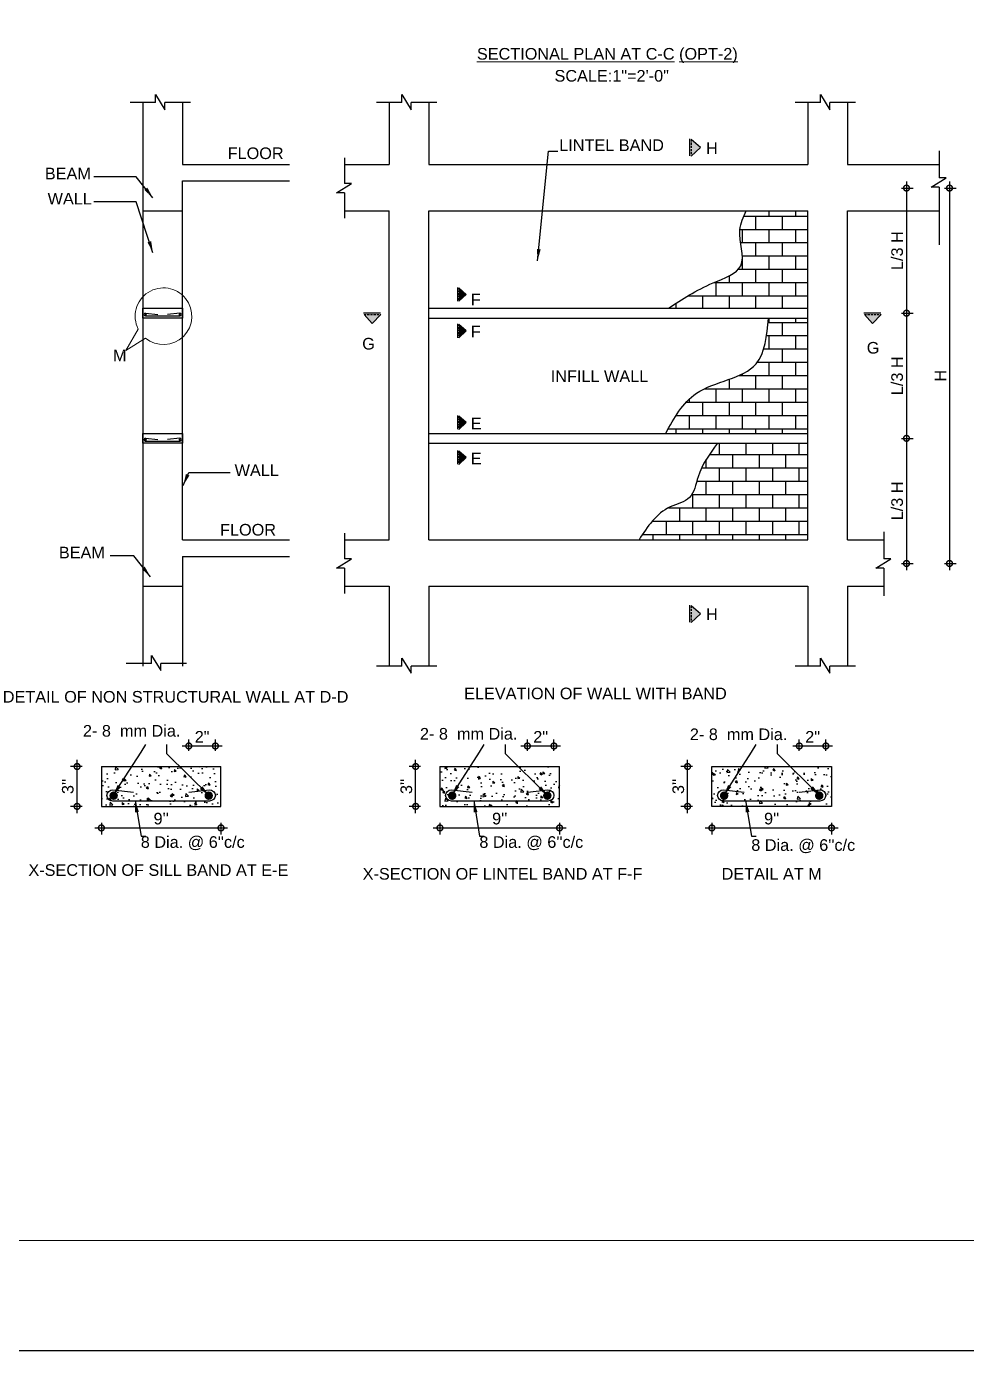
# Model space of a CAD drawing. Header units: inches. Extents: x -2812 to 9774, y -15726 to -746.
# Drawn here: x -1334 to -938, y -15726 to -15168 of the extents above; entities that cross this region are included whole.
import ezdxf

# ---------------------------------------------------------------- set-up
doc = ezdxf.new("R2010")
doc.units = ezdxf.units.IN
doc.header["$LTSCALE"] = 17
doc.header["$MEASUREMENT"] = 0
doc.linetypes.add('DASHED2', pattern=[0.375, 0.25, -0.125])
for name, color, linetype, lineweight in [('bar', 1, 'Continuous', 30), ('ELE1', 3, 'Continuous', 9), ('Rebar', 250, 'Continuous', 30), ('STIRRUPS', 4, 'Continuous', 30), ('TEXT', 231, 'Continuous', 20), ('WALL', 1, 'Continuous', 35), ('win', 12, 'Continuous', 13)]:
    doc.layers.add(name, color=color, linetype=linetype, lineweight=lineweight)
for name, color, linetype in [('Boundries', 240, 'Continuous'), ('break line', 142, 'Continuous'), ('concrete', 173, 'Continuous'), ('Dim', 1, 'Continuous'), ('earth hatch', 30, 'Continuous'), ('HATCH', 253, 'Continuous')]:
    doc.layers.add(name, color=color, linetype=linetype)
doc.styles.add('1-96', font='arial.ttf', dxfattribs={"height": 7})
doc.dimstyles.new('1-96', dxfattribs={"dimtxt": 7, "dimasz": 7, "dimexe": 4, "dimexo": 1, "dimgap": 2, "dimtad": 1, "dimdec": 0, "dimzin": 0, "dimdsep": 46, "dimlunit": 4, "dimtxsty": '1-96', "dimblk": 'DOTSMALL', "dimcen": 3, "dimdle": 4, "dimclrd": 256, "dimclre": 256, "dimclrt": 6, "dimadec": 0, "dimazin": 0, "dimtfac": 1, "dimtdec": 0, "dimtix": 1, "dimtofl": 0, "dimtmove": 1, "dimatfit": 3, "dimfxl": 3, "dimfxlon": 1, "dimtolj": 1, "dimtzin": 0, "dimlwd": -1, "dimlwe": -1, "dimarcsym": 0})
pattern_1 = [(0, (-14666.906, 4859.795), (0, 8), []), (90, (-14666.906, 4859.795), (-8, 8), [8, -8])]
pattern_2 = [(320, (-14741.764, 4907.339), (-1.255043, -14.345204), [1.5, -16.5]), (265, (-14741.764, 4907.339), (15.043843, 2.775027), [1.2, -13.2]), (10.4514, (-14741.869, 4906.143), (13.788791, -11.570188), [1.274804, -14.022842]), (316.1842, (-14737.764, 4907.339), (-3.31038, -21.34482), [2.25, -24.75]), (6.6356, (-14738.04, 4905.56), (19.482357, -18.693254), [1.912206, -21.03426]), (261.1842, (-14737.764, 4907.339), (19.482372, -18.69324), [1.8, -19.8]), (291, (-14738.764, 4905.339), (-8.052378, -11.938141), [1.5, -16.5]), (236, (-14738.764, 4905.339), (14.503001, -4.866307), [1.2, -13.2]), (341.4514, (-14739.435, 4904.344), (6.45061, -16.804453), [1.274804, -14.022842]), (307.5, (-14741.7643, 4907.339), (6.657877, -0.2431971), [0, -13.04, 0, -13.4, 0, -13.25]), (277.5, (-14741.764, 4907.339), (7.8882342, -5.2613907), [0, -7.64, 0, -12.74, 0, -5.05]), (237.5, (-14741.764, 4911.799), (-0.4510974, -10.6764487), [0, -5, 0, -15.6, 0, -20.7]), (227.5, (-14741.764, 4913.799), (2.0020996, -11.6637234), [0, -6.5, 0, -10.36, 0, -14.7])]

# ---------------------------------------------------------------- blocks, each defined once
blk = doc.blocks.new('_DotSmall')
at = {"color": 0, "const_width": 0.5}
blk.add_lwpolyline([(-0.0625, 0, 1), (0.0625, 0, 1)], format="xyb", close=True, dxfattribs=at)
blk = doc.blocks.new('TRI')
at = {"layer": 'break line'}
blk.add_hatch(color=256, dxfattribs=at).paths.add_polyline_path([(33.6, 0), (16.1, 18.5), (0, 0)])
at = {"layer": 'break line', "linetype": 'DASHED2'}
blk.add_line((0, 0), (33.6, 0), dxfattribs=at)
at = {"layer": 'break line'}
for points in [[(16.1, 18.5), (0, 0)], [(16.1, 18.5), (33.6, 0)]]:
    blk.add_lwpolyline(points, dxfattribs=at)
blk = doc.blocks.new('*D2762')
at = {"layer": 'Defpoints', "color": 0, "linetype": 'Continuous', "transparency": 16777216}
for p in [(503.07, 419.72), (488.7, 344.39), (548.16, 344.39)]:
    blk.add_point(p, dxfattribs=at)
at = {"layer": 'Dim', "transparency": 16777216}
for p, q in [((548.16, 423.72), (548.16, 340.39)), ((545.16, 419.72), (552.16, 419.72)), ((545.16, 344.39), (552.16, 344.39))]:
    blk.add_line(p, q, dxfattribs=at)
at = {"layer": 'Dim', "linetype": 'Continuous', "transparency": 16777216, "xscale": 7, "yscale": 7, "zscale": 7}
for p, rotation in [((548.16, 419.72), 90), ((548.16, 344.39), 270)]:
    blk.add_blockref('_DotSmall', p, dxfattribs=dict(at, rotation=rotation))
at = {"layer": 'Dim', "color": 6, "linetype": 'Continuous', "transparency": 16777216, "insert": (542.54, 382.05), "char_height": 7, "attachment_point": 5, "rotation": 90, "style": '1-96'}
blk.add_mtext('\\A1;L/3 H', dxfattribs=at)
blk = doc.blocks.new('*D2763')
at = {"layer": 'Defpoints', "color": 0, "linetype": 'Continuous', "transparency": 16777216}
for p in [(488.7, 344.39), (488.7, 269.05), (548.16, 269.05)]:
    blk.add_point(p, dxfattribs=at)
at = {"layer": 'Dim', "transparency": 16777216}
for p, q in [((545.16, 344.39), (552.16, 344.39)), ((548.16, 348.39), (548.16, 265.05)), ((545.16, 269.05), (552.16, 269.05))]:
    blk.add_line(p, q, dxfattribs=at)
at = {"layer": 'Dim', "linetype": 'Continuous', "transparency": 16777216, "xscale": 7, "yscale": 7, "zscale": 7}
for p, rotation in [((548.16, 344.39), 90), ((548.16, 269.05), 270)]:
    blk.add_blockref('_DotSmall', p, dxfattribs=dict(at, rotation=rotation))
at = {"layer": 'Dim', "color": 6, "linetype": 'Continuous', "transparency": 16777216, "insert": (542.54, 306.72), "char_height": 7, "attachment_point": 5, "rotation": 90, "style": '1-96'}
blk.add_mtext('\\A1;L/3 H', dxfattribs=at)
blk = doc.blocks.new('*D2764')
at = {"layer": 'Defpoints', "color": 0, "linetype": 'Continuous', "transparency": 16777216}
for p in [(488.7, 269.05), (498.98, 193.72), (548.16, 193.72)]:
    blk.add_point(p, dxfattribs=at)
at = {"layer": 'Dim', "transparency": 16777216}
for p, q in [((548.16, 273.05), (548.16, 189.72)), ((545.16, 269.05), (552.16, 269.05)), ((545.16, 193.72), (552.16, 193.72))]:
    blk.add_line(p, q, dxfattribs=at)
at = {"layer": 'Dim', "linetype": 'Continuous', "transparency": 16777216, "xscale": 7, "yscale": 7, "zscale": 7}
for p, rotation in [((548.16, 269.05), 90), ((548.16, 193.72), 270)]:
    blk.add_blockref('_DotSmall', p, dxfattribs=dict(at, rotation=rotation))
at = {"layer": 'Dim', "color": 6, "linetype": 'Continuous', "transparency": 16777216, "insert": (542.54, 231.39), "char_height": 7, "attachment_point": 5, "rotation": 90, "style": '1-96'}
blk.add_mtext('\\A1;L/3 H', dxfattribs=at)
blk = doc.blocks.new('*D2765')
at = {"layer": 'Defpoints', "color": 0, "linetype": 'Continuous', "transparency": 16777216}
for p in [(503.07, 419.72), (498.98, 193.72), (574.04, 193.72)]:
    blk.add_point(p, dxfattribs=at)
at = {"layer": 'Dim', "transparency": 16777216}
for p, q in [((574.04, 423.72), (574.04, 189.72)), ((571.04, 419.72), (578.04, 419.72)), ((571.04, 193.72), (578.04, 193.72))]:
    blk.add_line(p, q, dxfattribs=at)
at = {"layer": 'Dim', "linetype": 'Continuous', "transparency": 16777216, "xscale": 7, "yscale": 7, "zscale": 7}
for p, rotation in [((574.04, 419.72), 90), ((574.04, 193.72), 270)]:
    blk.add_blockref('_DotSmall', p, dxfattribs=dict(at, rotation=rotation))
at = {"layer": 'Dim', "color": 6, "linetype": 'Continuous', "transparency": 16777216, "insert": (568.54, 306.72), "char_height": 7, "attachment_point": 5, "rotation": 90, "style": '1-96'}
blk.add_mtext('\\A1;H', dxfattribs=at)
blk = doc.blocks.new('*D2766')
at = {"layer": 'Defpoints', "color": 0, "transparency": 16777216}
for p in [(63.51, 47.47), (135.51, 47.47), (135.51, 34.5)]:
    blk.add_point(p, dxfattribs=at)
at = {"layer": 'Dim', "transparency": 16777216}
for p, q in [((59.51, 34.5), (139.51, 34.5)), ((63.51, 37.5), (63.51, 30.5)), ((135.51, 37.5), (135.51, 30.5))]:
    blk.add_line(p, q, dxfattribs=at)
at = {"layer": 'Dim', "transparency": 16777216, "xscale": 7, "yscale": 7, "zscale": 7, "rotation": 180}
blk.add_blockref('_DotSmall', (63.51, 34.5), dxfattribs=at)
at = {"layer": 'Dim', "transparency": 16777216, "xscale": 7, "yscale": 7, "zscale": 7}
blk.add_blockref('_DotSmall', (135.51, 34.5), dxfattribs=at)
at = {"layer": 'Dim', "color": 6, "transparency": 16777216, "insert": (99.51, 40.07), "char_height": 7, "attachment_point": 5, "style": '1-96'}
blk.add_mtext("\\A1;9''", dxfattribs=at)
blk = doc.blocks.new('*D2767')
at = {"layer": 'Defpoints', "color": 0, "transparency": 16777216}
for p in [(48.89, 71.47), (63.51, 71.47), (63.51, 47.47)]:
    blk.add_point(p, dxfattribs=at)
at = {"layer": 'Dim', "transparency": 16777216}
for p, q in [((48.89, 43.47), (48.89, 75.47)), ((51.89, 71.47), (44.89, 71.47)), ((51.89, 47.47), (44.89, 47.47))]:
    blk.add_line(p, q, dxfattribs=at)
at = {"layer": 'Dim', "transparency": 16777216, "xscale": 7, "yscale": 7, "zscale": 7}
for p, rotation in [((48.89, 71.47), 90), ((48.89, 47.47), 270)]:
    blk.add_blockref('_DotSmall', p, dxfattribs=dict(at, rotation=rotation))
at = {"layer": 'Dim', "color": 6, "transparency": 16777216, "insert": (43.31, 59.47), "char_height": 7, "attachment_point": 5, "rotation": 90, "style": '1-96'}
blk.add_mtext("\\A1;3''", dxfattribs=at)
blk = doc.blocks.new('*D2768')
at = {"layer": 'Defpoints', "color": 0, "transparency": 16777216}
for p in [(132.14, 83.83), (116.14, 71.47), (132.14, 71.47)]:
    blk.add_point(p, dxfattribs=at)
at = {"layer": 'Dim', "transparency": 16777216}
for p, q in [((116.14, 80.83), (116.14, 87.83)), ((132.14, 80.83), (132.14, 87.83)), ((112.14, 83.83), (136.14, 83.83))]:
    blk.add_line(p, q, dxfattribs=at)
at = {"layer": 'Dim', "transparency": 16777216, "xscale": 7, "yscale": 7, "zscale": 7, "rotation": 180}
blk.add_blockref('_DotSmall', (116.14, 83.83), dxfattribs=at)
at = {"layer": 'Dim', "transparency": 16777216, "xscale": 7, "yscale": 7, "zscale": 7}
blk.add_blockref('_DotSmall', (132.14, 83.83), dxfattribs=at)
at = {"layer": 'Dim', "color": 6, "transparency": 16777216, "insert": (124.14, 89.34), "char_height": 7, "attachment_point": 5, "style": '1-96'}
blk.add_mtext('\\A1;2"', dxfattribs=at)
blk = doc.blocks.new('*D2769')
at = {"layer": 'Defpoints', "color": 0, "transparency": 16777216}
for p in [(267.31, 47.47), (339.31, 47.47), (339.31, 34.5)]:
    blk.add_point(p, dxfattribs=at)
at = {"layer": 'Dim', "transparency": 16777216}
for p, q in [((263.31, 34.5), (343.31, 34.5)), ((267.31, 37.5), (267.31, 30.5)), ((339.31, 37.5), (339.31, 30.5))]:
    blk.add_line(p, q, dxfattribs=at)
at = {"layer": 'Dim', "transparency": 16777216, "xscale": 7, "yscale": 7, "zscale": 7, "rotation": 180}
blk.add_blockref('_DotSmall', (267.31, 34.5), dxfattribs=at)
at = {"layer": 'Dim', "transparency": 16777216, "xscale": 7, "yscale": 7, "zscale": 7}
blk.add_blockref('_DotSmall', (339.31, 34.5), dxfattribs=at)
at = {"layer": 'Dim', "color": 6, "transparency": 16777216, "insert": (303.31, 40.07), "char_height": 7, "attachment_point": 5, "style": '1-96'}
blk.add_mtext("\\A1;9''", dxfattribs=at)
blk = doc.blocks.new('*D2770')
at = {"layer": 'Defpoints', "color": 0, "transparency": 16777216}
for p in [(252.69, 71.47), (267.31, 71.47), (267.31, 47.47)]:
    blk.add_point(p, dxfattribs=at)
at = {"layer": 'Dim', "transparency": 16777216}
for p, q in [((252.69, 43.47), (252.69, 75.47)), ((255.69, 71.47), (248.69, 71.47)), ((255.69, 47.47), (248.69, 47.47))]:
    blk.add_line(p, q, dxfattribs=at)
at = {"layer": 'Dim', "transparency": 16777216, "xscale": 7, "yscale": 7, "zscale": 7}
for p, rotation in [((252.69, 71.47), 90), ((252.69, 47.47), 270)]:
    blk.add_blockref('_DotSmall', p, dxfattribs=dict(at, rotation=rotation))
at = {"layer": 'Dim', "color": 6, "transparency": 16777216, "insert": (247.11, 59.47), "char_height": 7, "attachment_point": 5, "rotation": 90, "style": '1-96'}
blk.add_mtext("\\A1;3''", dxfattribs=at)
blk = doc.blocks.new('*D2771')
at = {"layer": 'Defpoints', "color": 0, "transparency": 16777216}
for p in [(335.94, 83.83), (319.94, 71.47), (335.94, 71.47)]:
    blk.add_point(p, dxfattribs=at)
at = {"layer": 'Dim', "transparency": 16777216}
for p, q in [((319.94, 80.83), (319.94, 87.83)), ((335.94, 80.83), (335.94, 87.83)), ((315.94, 83.83), (339.94, 83.83))]:
    blk.add_line(p, q, dxfattribs=at)
at = {"layer": 'Dim', "transparency": 16777216, "xscale": 7, "yscale": 7, "zscale": 7, "rotation": 180}
blk.add_blockref('_DotSmall', (319.94, 83.83), dxfattribs=at)
at = {"layer": 'Dim', "transparency": 16777216, "xscale": 7, "yscale": 7, "zscale": 7}
blk.add_blockref('_DotSmall', (335.94, 83.83), dxfattribs=at)
at = {"layer": 'Dim', "color": 6, "transparency": 16777216, "insert": (327.94, 89.34), "char_height": 7, "attachment_point": 5, "style": '1-96'}
blk.add_mtext('\\A1;2"', dxfattribs=at)
blk = doc.blocks.new('*D2772')
at = {"layer": 'Defpoints', "color": 0, "transparency": 16777216}
for p in [(431, 47.47), (503, 47.47), (503, 34.5)]:
    blk.add_point(p, dxfattribs=at)
at = {"layer": 'Dim', "transparency": 16777216}
for p, q in [((427, 34.5), (507, 34.5)), ((431, 37.5), (431, 30.5)), ((503, 37.5), (503, 30.5))]:
    blk.add_line(p, q, dxfattribs=at)
at = {"layer": 'Dim', "transparency": 16777216, "xscale": 7, "yscale": 7, "zscale": 7, "rotation": 180}
blk.add_blockref('_DotSmall', (431, 34.5), dxfattribs=at)
at = {"layer": 'Dim', "transparency": 16777216, "xscale": 7, "yscale": 7, "zscale": 7}
blk.add_blockref('_DotSmall', (503, 34.5), dxfattribs=at)
at = {"layer": 'Dim', "color": 6, "transparency": 16777216, "insert": (467, 40.07), "char_height": 7, "attachment_point": 5, "style": '1-96'}
blk.add_mtext("\\A1;9''", dxfattribs=at)
blk = doc.blocks.new('*D2773')
at = {"layer": 'Defpoints', "color": 0, "transparency": 16777216}
for p in [(416.38, 71.47), (431, 71.47), (431, 47.47)]:
    blk.add_point(p, dxfattribs=at)
at = {"layer": 'Dim', "transparency": 16777216}
for p, q in [((416.38, 43.47), (416.38, 75.47)), ((419.38, 71.47), (412.38, 71.47)), ((419.38, 47.47), (412.38, 47.47))]:
    blk.add_line(p, q, dxfattribs=at)
at = {"layer": 'Dim', "transparency": 16777216, "xscale": 7, "yscale": 7, "zscale": 7}
for p, rotation in [((416.38, 71.47), 90), ((416.38, 47.47), 270)]:
    blk.add_blockref('_DotSmall', p, dxfattribs=dict(at, rotation=rotation))
at = {"layer": 'Dim', "color": 6, "transparency": 16777216, "insert": (410.81, 59.47), "char_height": 7, "attachment_point": 5, "rotation": 90, "style": '1-96'}
blk.add_mtext("\\A1;3''", dxfattribs=at)
blk = doc.blocks.new('*D2774')
at = {"layer": 'Defpoints', "color": 0, "transparency": 16777216}
for p in [(499.64, 83.83), (483.64, 71.47), (499.64, 71.47)]:
    blk.add_point(p, dxfattribs=at)
at = {"layer": 'Dim', "transparency": 16777216}
for p, q in [((483.64, 80.83), (483.64, 87.83)), ((499.64, 80.83), (499.64, 87.83)), ((479.64, 83.83), (503.64, 83.83))]:
    blk.add_line(p, q, dxfattribs=at)
at = {"layer": 'Dim', "transparency": 16777216, "xscale": 7, "yscale": 7, "zscale": 7, "rotation": 180}
blk.add_blockref('_DotSmall', (483.64, 83.83), dxfattribs=at)
at = {"layer": 'Dim', "transparency": 16777216, "xscale": 7, "yscale": 7, "zscale": 7}
blk.add_blockref('_DotSmall', (499.64, 83.83), dxfattribs=at)
at = {"layer": 'Dim', "color": 6, "transparency": 16777216, "insert": (491.64, 89.34), "char_height": 7, "attachment_point": 5, "style": '1-96'}
blk.add_mtext('\\A1;2"', dxfattribs=at)
blk = doc.blocks.new('A$C777F0A80')
at = {"layer": 'concrete', "linetype": 'Continuous'}
h = blk.add_hatch(dxfattribs=at)
h.set_pattern_fill('AR-CONC', color=256, scale=2, angle=-90, style=0)
h.set_pattern_definition(pattern_2)
h.paths.add_polyline_path([(135.51, 71.47), (135.51, 47.47), (63.51, 47.47), (63.51, 71.47)])
h = blk.add_hatch(dxfattribs=at)
h.set_pattern_fill('AR-CONC', color=256, scale=2, angle=-90, style=0)
h.set_pattern_definition(pattern_2)
h.paths.add_polyline_path([(339.31, 71.47), (339.31, 47.47), (267.31, 47.47), (267.31, 71.47)])
h = blk.add_hatch(dxfattribs=at)
h.set_pattern_fill('AR-CONC', color=256, scale=2, angle=-90, style=0)
h.set_pattern_definition([(320, (4507.459, 16680.817), (-1.255043, -14.345204), [1.5, -16.5]), (265, (4507.459, 16680.817), (15.043843, 2.775027), [1.2, -13.2]), (10.4514, (4507.355, 16679.621), (13.788791, -11.570188), [1.274804, -14.022842]), (316.1842, (4511.46, 16680.817), (-3.31038, -21.344821), [2.25, -24.75]), (6.6356, (4511.183, 16679.038), (19.482357, -18.693254), [1.912206, -21.03426]), (261.1842, (4511.46, 16680.817), (19.482372, -18.69324), [1.8, -19.8]), (291, (4510.459, 16678.817), (-8.052378, -11.938141), [1.5, -16.5]), (236, (4510.459, 16678.817), (14.503001, -4.866307), [1.2, -13.2]), (341.4514, (4509.788, 16677.822), (6.45061, -16.804453), [1.274804, -14.022842]), (307.5, (4507.459, 16680.8167), (6.657877, -0.2431971), [0, -13.04, 0, -13.4, 0, -13.25]), (277.5, (4507.459, 16680.817), (7.8882342, -5.2613907), [0, -7.64, 0, -12.74, 0, -5.05]), (237.5, (4507.459, 16685.2767), (-0.4510974, -10.6764487), [0, -5, 0, -15.6, 0, -20.7]), (227.5, (4507.459, 16687.277), (2.0020996, -11.6637234), [0, -6.5, 0, -10.36, 0, -14.7])])
h.paths.add_polyline_path([(503, 71.47), (503, 47.47), (431, 47.47), (431, 71.47)])
at = {"layer": 'earth hatch', "linetype": 'Continuous'}
h = blk.add_hatch(dxfattribs=at)
h.set_pattern_fill('AR-B816', color=256, style=0)
h.set_pattern_definition(pattern_1)
edge = h.paths.add_edge_path()
edge.add_spline(control_points=[(451.58, 405.99), (449.89, 402.31), (445.21, 392.03), (454.41, 370.66), (426.44, 361.61), (413.08, 352.79), (404.9, 347.39)], knot_values=[0, 0, 0, 0, 12.0627, 33.584784, 53.180532, 84.084617, 84.084617, 84.084617, 84.084617], degree=3, periodic=0)
edge.add_line((404.9, 347.39), (488.7, 347.39))
edge.add_line((488.7, 347.39), (488.7, 405.99))
edge.add_line((488.7, 405.99), (451.58, 405.99))
h = blk.add_hatch(dxfattribs=at)
h.set_pattern_fill('AR-B816', color=256, style=0)
h.set_pattern_definition(pattern_1)
edge = h.paths.add_edge_path()
edge.add_spline(control_points=[(464.99, 341.39), (464.08, 330.91), (461.88, 305.63), (419.92, 302.7), (408.25, 281.28), (403.23, 272.05)], knot_values=[0, 0, 0, 0, 28.416377, 68.522699, 98.875771, 98.875771, 98.875771, 98.875771], degree=3, periodic=0)
edge.add_line((403.23, 272.05), (488.7, 272.05))
edge.add_line((488.7, 272.05), (488.7, 341.39))
edge.add_line((488.7, 341.39), (464.99, 341.39))
h = blk.add_hatch(dxfattribs=at)
h.set_pattern_fill('AR-B816', color=256, style=0)
h.set_pattern_definition([(0, (-14648.804, 5068.16), (0, 8), []), (90, (-14648.804, 5068.16), (-8, 8), [8, -8])])
edge = h.paths.add_edge_path()
edge.add_spline(control_points=[(434.3, 266.05), (429.73, 259.85), (422.51, 250.05), (419.73, 231.57), (399.87, 227.56), (392.29, 215.9), (387.15, 207.99)], knot_values=[0, 0, 0, 0, 23.274591, 36.781086, 49.704503, 76.936551, 76.936551, 76.936551, 76.936551], degree=3, periodic=0)
edge.add_line((387.15, 207.99), (488.7, 207.99))
edge.add_line((488.7, 207.99), (488.7, 266.05))
edge.add_line((488.7, 266.05), (434.3, 266.05))
at = {"layer": 'Rebar'}
for points in [[(89.62, 343.55, -1), (90.9, 343.55, -1)], [(111.21, 343.55, 1), (109.93, 343.55, 1)], [(89.62, 268.21, -1), (90.9, 268.21, -1)], [(111.21, 268.21, 1), (109.93, 268.21, 1)], [(68.32, 53.92, -1), (73.44, 53.92, -1)], [(130.69, 53.92, 1), (125.57, 53.92, 1)], [(272.12, 53.92, -1), (277.24, 53.92, -1)], [(334.49, 53.92, 1), (329.37, 53.92, 1)], [(435.82, 53.92, -1), (440.94, 53.92, -1)], [(498.19, 53.92, 1), (493.07, 53.92, 1)]]:
    blk.add_hatch(color=256, dxfattribs=at).paths.add_polyline_path(points)
at = {"layer": 'bar', "ltscale": 200}
for points in [[(116.14, 56.04), (128.54, 57.43, -0.396178), (132.14, 54.05, -0.396178), (128.54, 50.67), (70.47, 50.67, -0.396178), (66.88, 54.05, -0.396178), (70.47, 57.43), (82.87, 56.04)], [(319.94, 56.04), (332.34, 57.43, -0.396178), (335.94, 54.05, -0.396178), (332.34, 50.67), (274.27, 50.67, -0.396178), (270.68, 54.05, -0.396178), (274.27, 57.43), (286.67, 56.04)], [(483.64, 56.04), (496.04, 57.43, -0.396178), (499.63, 54.05, -0.396178), (496.04, 50.67), (437.96, 50.67, -0.396178), (434.37, 54.05, -0.396178), (437.96, 57.43), (450.36, 56.04)]]:
    blk.add_lwpolyline(points, format="xyb", dxfattribs=at)
at = {"layer": 'break line'}
for points in [[(417.8, 439.04), (417.8, 449.39)], [(278.1, 351.65), (278.1, 359.94)], [(231.56, 344.39), (221.21, 344.39)], [(532.77, 344.39), (522.42, 344.39)], [(278.1, 329.65), (278.1, 337.94)], [(278.1, 274.5), (278.1, 282.78)], [(278.1, 253.42), (278.1, 261.7)], [(417.8, 158.35), (417.8, 168.7)]]:
    blk.add_lwpolyline(points, dxfattribs=at)
at = {"layer": 'concrete'}
for points in [[(260.7, 347.39), (488.7, 347.39)], [(260.7, 341.39), (488.7, 341.39)], [(260.7, 272.05), (488.7, 272.05)], [(260.7, 266.05), (488.7, 266.05)]]:
    blk.add_lwpolyline(points, dxfattribs=at)
at = {"layer": 'Dim', "ltscale": 200}
for points in [[(96.07, 471.17), (80.76, 471.17)], [(96.07, 471.17), (96.07, 476.03)], [(96.07, 476.03), (101.67, 466.91)], [(101.67, 466.91), (101.67, 471.17)], [(117.12, 471.17), (101.67, 471.17)], [(244.35, 471.17), (229.04, 471.17)], [(244.35, 476.03), (249.95, 466.91)], [(244.35, 471.17), (244.35, 476.03)], [(265.4, 471.17), (249.95, 471.17)], [(249.95, 466.91), (249.95, 471.17)], [(496.35, 471.17), (481.04, 471.17)], [(496.35, 471.17), (496.35, 476.03)], [(496.35, 476.03), (501.95, 466.91)], [(501.95, 466.91), (501.95, 471.17)], [(517.4, 471.17), (501.95, 471.17)], [(567.79, 442.12), (567.79, 425.87)], [(209.83, 437.97), (209.83, 422.52)], [(204.97, 416.92), (214.08, 422.52)], [(214.08, 422.52), (209.83, 422.52)], [(562.93, 420.27), (572.05, 425.87)], [(572.05, 425.87), (567.79, 425.87)], [(209.83, 416.92), (204.97, 416.92)], [(209.83, 416.92), (209.83, 401.61)], [(567.79, 420.27), (562.93, 420.27)], [(567.79, 420.27), (567.79, 385.62)], [(209.83, 211.97), (209.83, 196.52)], [(534.5, 212.77), (534.5, 196.52)], [(204.97, 190.92), (214.08, 196.52)], [(214.08, 196.52), (209.83, 196.52)], [(529.64, 190.92), (538.76, 196.52)], [(538.76, 196.52), (534.5, 196.52)], [(209.83, 190.92), (204.97, 190.92)], [(209.83, 190.92), (209.83, 175.61)], [(534.5, 190.92), (529.64, 190.92)], [(534.5, 190.92), (534.5, 174.27)], [(93.69, 138.39), (99.29, 129.28)], [(93.69, 133.53), (93.69, 138.39)], [(244.35, 131.93), (244.35, 136.79)], [(244.35, 136.79), (249.95, 127.68)], [(496.35, 136.79), (501.95, 127.68)], [(496.35, 131.93), (496.35, 136.79)], [(93.69, 133.53), (78.38, 133.53)], [(114.74, 133.53), (99.29, 133.53)], [(99.29, 129.28), (99.29, 133.53)], [(244.35, 131.93), (229.04, 131.93)], [(249.95, 127.68), (249.95, 131.93)], [(265.4, 131.93), (249.95, 131.93)], [(496.35, 131.93), (481.04, 131.93)], [(517.4, 131.93), (501.95, 131.93)], [(501.95, 127.68), (501.95, 131.93)]]:
    blk.add_lwpolyline(points, dxfattribs=at)
at = {"layer": 'earth hatch', "linetype": 'Continuous'}
for points in [[(404.9, 347.39), (431.77, 362.66), (448.42, 373), (447.88, 394.51), (451.58, 405.99)], [(403.23, 272.05), (421.69, 296.15), (457.63, 313.94), (464.99, 341.39)], [(434.3, 266.05), (422.66, 245.9), (417.53, 233.4), (405.92, 227.73), (387.15, 207.99)]]:
    blk.add_spline(points, degree=3, dxfattribs=at)
at = {"layer": 'STIRRUPS', "ltscale": 200}
for p, q in [((90.16, 344.42), (97.54, 343.6)), ((110.67, 344.42), (103.29, 343.6)), ((90.16, 342.74), (110.67, 342.74)), ((90.16, 269.09), (97.54, 268.27)), ((90.16, 267.4), (110.67, 267.4)), ((110.67, 269.09), (103.29, 268.27))]:
    blk.add_line(p, q, dxfattribs=at)
for centre, start, end in [((90.16, 343.52), 90, 180), ((90.16, 343.64), 180, 270), ((110.67, 343.52), 3.55055, 90), ((110.67, 343.64), 270, 356.44945), ((90.16, 268.19), 90, 180), ((90.16, 268.3), 180, 270), ((110.67, 268.19), 3.55055, 90), ((110.67, 268.3), 270, 356.44945)]:
    blk.add_arc(centre, 0.9, start, end, dxfattribs=at)
at = {"layer": 'WALL', "lineweight": 30}
for points in [[(88.42, 471.17), (88.42, 433.99)], [(112.42, 471.17), (112.42, 433.99)], [(236.7, 471.17), (236.7, 433.99)], [(260.7, 471.17), (260.7, 433.99)], [(488.7, 471.17), (488.7, 433.99)], [(512.7, 471.17), (512.7, 433.99)], [(88.42, 433.99), (88.42, 131.93)], [(112.42, 433.99), (176.76, 433.99)], [(209.83, 433.99), (236.7, 433.99)], [(260.7, 433.99), (488.7, 433.99)], [(512.7, 433.99), (567.79, 433.99)], [(112.42, 207.99), (112.42, 423.99)], [(112.42, 423.99), (176.76, 423.99)], [(88.42, 405.99), (112.42, 405.99)], [(209.83, 405.99), (236.7, 405.99)], [(236.7, 207.99), (236.7, 405.99)], [(260.7, 207.99), (260.7, 405.99)], [(260.7, 405.99), (488.7, 405.99)], [(488.7, 207.99), (488.7, 405.99)], [(512.7, 405.99), (567.79, 405.99)], [(512.7, 207.99), (512.7, 405.99)], [(112.42, 207.99), (176.76, 207.99)], [(209.83, 207.99), (236.7, 207.99)], [(260.7, 207.99), (488.7, 207.99)], [(512.7, 207.99), (534.5, 207.99)], [(112.42, 197.99), (112.42, 131.93)], [(112.42, 197.99), (176.76, 197.99)], [(88.42, 179.99), (112.42, 179.99)], [(209.83, 179.99), (236.7, 179.99)], [(236.7, 179.99), (236.7, 131.93)], [(260.7, 179.99), (488.7, 179.99)], [(260.7, 179.99), (260.7, 131.93)], [(488.7, 179.99), (488.7, 131.93)], [(512.7, 179.99), (534.5, 179.99)], [(512.7, 179.99), (512.7, 131.93)], [(63.51, 71.47), (135.51, 71.47)], [(63.51, 71.47), (63.51, 47.47)], [(135.51, 47.47), (135.51, 71.47)], [(267.31, 71.47), (339.31, 71.47)], [(267.31, 71.47), (267.31, 47.47)], [(339.31, 47.47), (339.31, 71.47)], [(63.51, 47.47), (135.51, 47.47)], [(267.31, 47.47), (339.31, 47.47)]]:
    blk.add_lwpolyline(points, dxfattribs=at)
for points in [[(88.42, 347.39), (112.42, 347.39), (112.42, 341.39), (88.42, 341.39)], [(88.42, 272.05), (112.42, 272.05), (112.42, 266.05), (88.42, 266.05)], [(431, 71.47), (503, 71.47), (503, 47.47), (431, 47.47)]]:
    blk.add_lwpolyline(points, close=True, dxfattribs=at)
at = {"layer": 'win'}
for points in [[(85.71, 334.81), (78.14, 322.03)], [(78.14, 322.03), (90.03, 329.42)]]:
    blk.add_lwpolyline(points, dxfattribs=at)
blk.add_arc((100.91, 342.57), 17.06, 230.39372, 207.03418, dxfattribs=at)
at = {"layer": 'break line'}
for p, xscale, yscale, zscale, rotation in [((418.54, 448.98), 0.3000000000029104, 0.3000000000029104, 0.3000000000029104, 270), ((221.62, 343.65), -0.3000000000029104, 0.3000000000029104, 0.3, 180), ((522.83, 343.65), -0.3000000000029104, 0.3000000000029104, 0.3, 180), ((278.69, 337.61), 0.2400000000052387, 0.2400000000052387, 0.2400000000052387, 270), ((278.69, 282.45), 0.2400000000052387, 0.2400000000052387, 0.2400000000052387, 270), ((278.69, 261.37), 0.2400000000052387, 0.2400000000052387, 0.2400000000052387, 270), ((418.54, 168.29), 0.3000000000029104, 0.3000000000029104, 0.3000000000029104, 270)]:
    blk.add_blockref('TRI', p, dxfattribs=dict(at, xscale=xscale, yscale=yscale, zscale=zscale, rotation=rotation))
at = {"layer": 'HATCH', "xscale": 0.2400000000052387, "yscale": 0.2400000000052387, "zscale": 0.2400000000052387, "rotation": 270}
blk.add_blockref('TRI', (278.69, 359.61), dxfattribs=at)
at = {"layer": 'TEXT', "style": '1-96'}
for s, p in [('SCALE:1"=2\'-0"', (336.27, 483.81)), ('LINTEL BAND', (339.11, 442.04)), ('H', (427.51, 440.3)), ('FLOOR', (139.54, 437.18)), ('BEAM', (29.47, 424.97)), ('WALL', (31.15, 409.84)), ('F', (285.88, 349.14)), ('F', (285.88, 329.82)), ('G', (220.5, 322.52)), ('G', (524.24, 320.07)), ('M', (70.49, 315.49)), ('INFILL WALL', (334.01, 302.92)), ('E', (285.88, 274.5)), ('E', (285.88, 253.42)), ('WALL', (143.72, 246.31)), ('FLOOR', (134.95, 210.52)), ('BEAM', (37.92, 196.78)), ('H', (427.51, 159.61)), ('DETAIL OF NON STRUCTURAL WALL AT D-D', (4.16, 109.94)), ('ELEVATION OF WALL WITH BAND', (281.88, 111.97)), ('2- 8  mm Dia.', (52.41, 89.46)), ('2- 8  mm Dia.', (255.27, 87.67)), ('2- 8  mm Dia.', (417.74, 87.37)), ("8 Dia. @ 6''c/c ", (87.23, 22.5)), ("8 Dia. @ 6''c/c ", (291.03, 22.5)), ("8 Dia. @ 6''c/c ", (454.72, 20.69)), ('X-SECTION OF SILL BAND AT E-E', (19.58, 5.64)), ('X-SECTION OF LINTEL BAND AT F-F', (220.79, 3.36)), ('DETAIL AT M', (436.86, 3.36))]:
    blk.add_text(s, height=7, dxfattribs=at).set_placement(p)
at = {"layer": 'TEXT', "insert": (289.55, 504.06), "char_height": 7, "width": 268, "attachment_point": 1, "style": '1-96'}
blk.add_mtext('{\\LSECTIONAL PLAN AT\\fArial|b0|i0|c162|p34; \\fArial|b0|i0|c0|p34;C\\fArial|b0|i0|c162|p34;-\\fArial|b0|i0|c0|p34;C (OPT-2)}', dxfattribs=at)
at = {"layer": 'Dim', "linetype": 'Continuous'}
for base, p1, p2, text, picture, middle in [((548.16, 344.39), (503.07, 419.72), (488.7, 344.39), 'L/3 H', '*D2762', (542.54, 382.05)), ((574.04, 193.72), (503.07, 419.72), (498.98, 193.72), 'H', '*D2765', (568.54, 306.72)), ((548.16, 269.05), (488.7, 344.39), (488.7, 269.05), 'L/3 H', '*D2763', (542.54, 306.72)), ((548.16, 193.72), (488.7, 269.05), (498.98, 193.72), 'L/3 H', '*D2764', (542.54, 231.39))]:
    dim = blk.add_linear_dim(base=base, p1=p1, p2=p2, angle=90, text=text, dimstyle='1-96', override={"dimtxsty": '1-96'}, dxfattribs=at)
    dim.commit()
    dim.dimension.update_dxf_attribs({"geometry": picture, "text_midpoint": middle})
at = {"layer": 'Dim'}
for base, p1, p2, text, picture, middle in [((132.14, 83.83), (116.14, 71.47), (132.14, 71.47), '2"', '*D2768', (124.14, 89.34)), ((335.94, 83.83), (319.94, 71.47), (335.94, 71.47), '2"', '*D2771', (327.94, 89.34)), ((499.64, 83.83), (483.64, 71.47), (499.64, 71.47), '2"', '*D2774', (491.64, 89.34)), ((135.51, 34.5), (63.51, 47.47), (135.51, 47.47), "9''", '*D2766', (99.51, 40.07)), ((339.31, 34.5), (267.31, 47.47), (339.31, 47.47), "9''", '*D2769', (303.31, 40.07)), ((503, 34.5), (431, 47.47), (503, 47.47), "9''", '*D2772', (467, 40.07))]:
    dim = blk.add_linear_dim(base=base, p1=p1, p2=p2, text=text, dimstyle='1-96', override={"dimtxsty": '1-96'}, dxfattribs=at)
    dim.commit()
    dim.dimension.update_dxf_attribs({"geometry": picture, "text_midpoint": middle})
for base, p1, p2, picture, middle in [((48.89, 71.47), (63.51, 47.47), (63.51, 71.47), '*D2767', (43.31, 59.47)), ((252.69, 71.47), (267.31, 47.47), (267.31, 71.47), '*D2770', (247.11, 59.47)), ((416.38, 71.47), (431, 47.47), (431, 71.47), '*D2773', (410.81, 59.47))]:
    dim = blk.add_linear_dim(base=base, p1=p1, p2=p2, angle=90, text="3''", dimstyle='1-96', override={"dimtxsty": '1-96'}, dxfattribs=at)
    dim.commit()
    dim.dimension.update_dxf_attribs({"geometry": picture, "text_midpoint": middle})
for points in [[(326.09, 375.99), (332.71, 442.04), (338.22, 442.04)], [(94.57, 413.83), (84.52, 426.56), (58.92, 426.56)], [(94.57, 380.75), (84.52, 411.48), (58.92, 411.48)], [(112.76, 240.67), (116.07, 248.58), (141.04, 248.55)], [(93.04, 185.64), (82.99, 198.38), (68.82, 198.38)], [(70.47, 53.83), (87.41, 80.2), (90.17, 84.72)], [(128.54, 53.83), (102.94, 79.11), (102.94, 84.72)], [(274.27, 53.83), (291.21, 80.2), (293.97, 84.72)], [(332.34, 53.83), (306.74, 79.11), (306.74, 84.72)], [(437.96, 53.83), (454.91, 80.2), (457.66, 84.72)], [(496.04, 53.83), (470.44, 79.11), (470.44, 84.72)], [(83.81, 50.91), (87.41, 29.54), (90.17, 29.51)], [(287.61, 50.91), (291.21, 29.54), (293.97, 29.51)], [(451.3, 50.91), (454.91, 29.54), (457.66, 29.51)]]:
    blk.add_leader(points, dimstyle='1-96', override={"dimtxsty": '1-96'}, dxfattribs=at)

msp = doc.modelspace()

# ---------------------------------------------------------------- linework, layer by layer
at = {"layer": 'Defpoints'}
msp.add_lwpolyline([(366.02, -13478.28), (-2811.58, -13478.28), (-2811.58, -15726.25), (366.02, -15726.25)], close=True, dxfattribs=at)
at = {"layer": 'ELE1'}
msp.add_lwpolyline([(-2765.26, -13524.6), (319.71, -13524.6), (319.71, -15679.93), (-2765.26, -15679.93)], close=True, dxfattribs=at)

# ---------------------------------------------------------------- block references
at = {"layer": 'Boundries', "xscale": 0.69984, "yscale": 0.69984, "zscale": 0.69984}
msp.add_blockref('A$C777F0A80', (-1346.78, -15530.2), dxfattribs=at)

doc.saveas('drawing.dxf')
